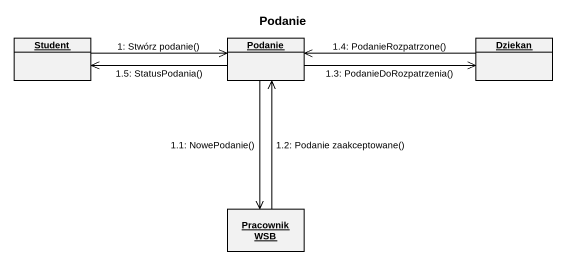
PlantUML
@startuml
title Podanie
hide circle
hide empty members
object Student
object Podanie
object Dziekan
object "Pracownik WSB" as Pracownik_WSB
Student -right-> Podanie : 1: Stwórz podanie()
Podanie --> Pracownik_WSB : 1.1: NowePodanie()
Pracownik_WSB -up-> Podanie : 1.2: Podanie zaakceptowane()
Podanie -right-> Dziekan : 1.3: PodanieDoRozpatrzenia()
Dziekan -left-> Podanie : 1.4: PodanieRozpatrzone()
Podanie -left-> Student : 1.5: StatusPodania()
@enduml
